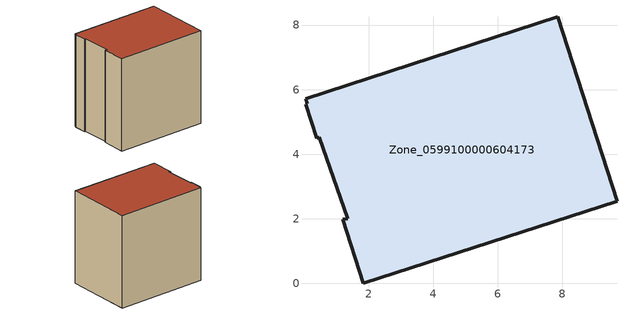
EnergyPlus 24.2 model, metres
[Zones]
Zone_0599100000604173
 floor ground (C_G): 0.1,5.55 0.04,5.71 7.85,8.26 9.69,2.55 1.84,0 1.2,1.98 1.36,2 0.46,4.53 0.39,4.5 0.05,5.54 z3.77
 wall outside (C_F): 9.69,2.55 7.85,8.26 0.04,5.71 0.1,5.55 0.05,5.54 0.39,4.5 0.46,4.53 1.36,2 1.2,1.98 1.84,0 9.69,2.55 z3.77:12.01
 roof outside (C_R): 0.04,5.71 0.1,5.55 0.05,5.54 0.39,4.5 0.46,4.53 1.36,2 1.2,1.98 1.84,0 9.69,2.55 7.85,8.26 z12.01
[BUILDING]
Pand.0599100000604173: North Axis=0; Terrain=City; Loads Convergence Tolerance Value=0.04; Temperature Convergence Tolerance Value=0.4; Solar Distribution=FullExterior; Maximum Number of Warmup Days=25; Minimum Number of Warmup Days=1
[Site:Location]
Rotterdam.The.Hague.AP_ZH_NLD Design_Conditions: Latitude=51.96; Longitude=4.45; Time Zone=1; Elevation=-4.5
[SITE:GROUNDTEMPERATURE:BUILDINGSURFACE]
18, 18, 18, 18, 18, 18, 18, 18, 18, 18, 18, 18
[MATERIAL] Thermal Absorptance=0.9; Solar Absorptance=0.7; Visible Absorptance=0.7
Name | Roughness | Thickness | Conductivity | Density | Specific Heat
G.TI.1965-1974 | MediumSmooth | 0.15 | 0.882353 | 540 | 1210
F.TI.1965-1974 | Rough | 0.3 | 0.697674 | 1920 | 840
R.TI.1965-1974 | MediumRough | 0.2 | 0.232558 | 1500 | 1000
[CONSTRUCTION]
C_G: G.TI.1965-1974
C_F: F.TI.1965-1974
C_R: R.TI.1965-1974
[ZONE]
Zone_0599100000604173: Type=1; Multiplier=1; Ceiling Height=Autocalculate; Volume=Autocalculate; Floor Area=autocalculate; Part of Total Floor Area=Yes
[ZONEINFILTRATION:DESIGNFLOWRATE]
Infil_Zone_0599100000604173: Zone or ZoneList or Space or SpaceList=Zone_0599100000604173; Schedule=AlwaysOn; Design Flow Rate Calculation Method=Flow/Area; Flow Rate per Floor Area=0.003; Constant Term Coefficient=1; Temperature Term Coefficient=0; Velocity Term Coefficient=0; Velocity Squared Term Coefficient=0
[HVACTEMPLATE:ZONE:IDEALLOADSAIRSYSTEM]
Zone_0599100000604173: Maximum Heating Supply Air Temperature=50; Minimum Cooling Supply Air Temperature=13; Maximum Heating Supply Air Humidity Ratio=0.0156; Minimum Cooling Supply Air Humidity Ratio=0.0077; Heating Limit=NoLimit; Cooling Limit=NoLimit; Dehumidification Control Type=ConstantSensibleHeatRatio; Cooling Sensible Heat Ratio=0.7; Dehumidification Setpoint=60; Humidification Control Type=None; Humidification Setpoint=30; Outdoor Air Method=None; Outdoor Air Flow Rate per Person=0.00944; Outdoor Air Flow Rate per Zone Floor Area=0; Outdoor Air Flow Rate per Zone=0; Demand Controlled Ventilation Type=None; Outdoor Air Economizer Type=NoEconomizer; Heat Recovery Type=None; Sensible Heat Recovery Effectiveness=0.7; Latent Heat Recovery Effectiveness=0.65
[ZONECONTROL:THERMOSTAT]
ThermostatControl_Zone_0599100000604173: Zone or ZoneList=Zone_0599100000604173; Control Type Schedule=DualSetpointControlType; Control 1=Thermostat_Zone_0599100000604173; Temperature Difference Between Cutout And Setpoint=0
[THERMOSTATSETPOINT:DUALSETPOINT]
Thermostat_Zone_0599100000604173: Heating Setpoint Temperature Schedule=HeatingSetpoint_Zone_0599100000604173; Cooling Setpoint Temperature Schedule=CoolingSetpoint_Zone_0599100000604173
[SCHEDULE:COMPACT]
HeatingSetpoint_Zone_0599100000604173: Through: 12/31, For: AllDays, Until: 24:00, 21
CoolingSetpoint_Zone_0599100000604173: Through: 12/31, For: AllDays, Until: 24:00, 24
DualSetpointControlType: Through: 12/31, For: AllDays, Until: 24:00, 4
AlwaysOn: Through: 12/31, For: AllDays, Until: 24:00, 1
